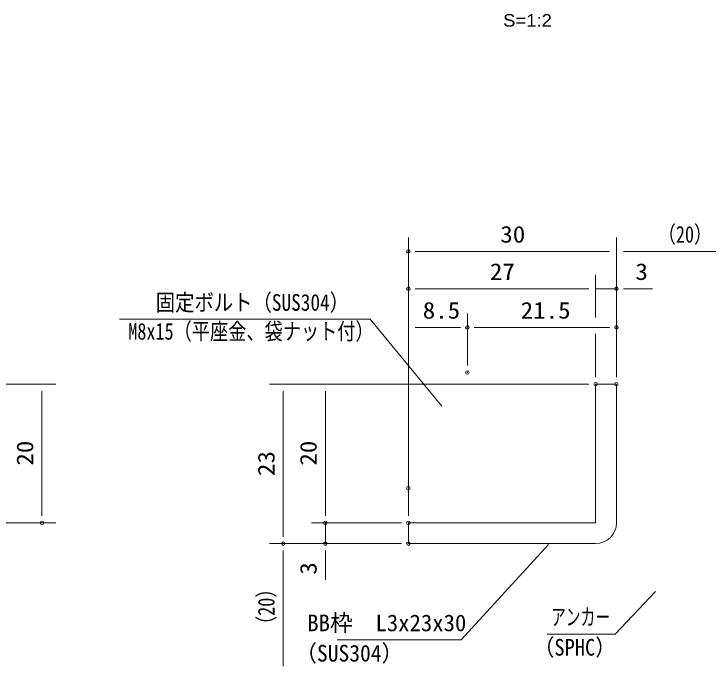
# Model space of a CAD drawing. Units: millimetres, scale not verified, with parts at other scales. Extents: x -1050 to 1050, y -742 to 742.
# Drawn here: x -161 to 340, y -467 to 3 of the extents above; entities that cross this region are included whole.
import ezdxf
from ezdxf.enums import TextEntityAlignment as Align

# ---------------------------------------------------------------- set-up
doc = ezdxf.new("R2010")
doc.units = ezdxf.units.MM
doc.header["$LTSCALE"] = 5
doc.header["$PDMODE"] = 32
doc.header["$PDSIZE"] = 2.5
for name, color, linetype, lineweight in [('0-1_寸法注釈', 2, 'Continuous', 9), ('0-3_DEFPOINTS', 134, 'Continuous', 9), ('0-8_枠', 7, 'Continuous', 9)]:
    doc.layers.add(name, color=color, linetype=linetype, lineweight=lineweight)
doc.styles.add('HG丸ｺﾞｼｯｸM-PRO', font='')
doc.styles.add('ＭＳ ゴシック', font='')
doc.styles.get('HG丸ｺﾞｼｯｸM-PRO').set_extended_font_data('HG丸ｺﾞｼｯｸM-PRO')
doc.styles.get('ＭＳ ゴシック').set_extended_font_data('MS Gothic')

msp = doc.modelspace()

# ---------------------------------------------------------------- linework, layer by layer
at = {"layer": '0-1_寸法注釈'}
for p, q in [((123.93, -358.808), (123.93, -157.974)), ((273.93, -258.808), (273.93, -157.974)), ((273.93, -258.808), (273.93, -157.974)), ((268.93, -167.974), (128.93, -167.974)), ((278.93, -167.974), (365.45, -167.974)), ((258.93, -215.763), (258.93, -184.9)), ((253.93, -194.9), (128.93, -194.9)), ((253.93, -194.9), (248.93, -194.9)), ((258.93, -194.9), (273.93, -194.9)), ((278.93, -194.9), (300.043, -194.9)), ((123.93, -333.808), (123.93, -212.796)), ((166.43, -250.341), (166.43, -212.796)), ((166.43, -250.341), (166.43, -212.796)), ((273.93, -258.808), (273.93, -212.796)), ((128.93, -222.796), (161.43, -222.796)), ((171.43, -222.796), (268.93, -222.796)), ((258.93, -258.808), (258.93, -227.366)), ((-185.45, -263.808), (-130.285, -263.808)), ((253.93, -263.808), (23.705, -263.808)), ((253.93, -263.808), (54.081, -263.808)), ((-140.285, -268.808), (-140.285, -358.808)), ((33.705, -268.808), (33.705, -373.808)), ((64.081, -268.808), (64.081, -358.808)), ((64.081, -358.808), (64.081, -353.808)), ((-185.45, -363.808), (-130.285, -363.808)), ((118.93, -363.808), (54.081, -363.808)), ((118.93, -363.808), (54.081, -363.808)), ((64.081, -363.808), (64.081, -378.808)), ((118.93, -378.808), (23.705, -378.808)), ((118.93, -378.808), (23.705, -378.808)), ((118.93, -378.808), (54.081, -378.808)), ((33.705, -467.197), (33.705, -383.808)), ((64.081, -383.808), (64.081, -404.922))]:
    msp.add_line(p, q, dxfattribs=at)
for points in [[(-84.312, -216.908), (96.332, -216.908), (147.988, -279.646)], [(72.643, -448.289), (162.011, -448.289), (224.883, -379.541)], [(224.059, -444.061), (273.113, -444.061), (302.077, -413.37)]]:
    msp.add_lwpolyline(points, dxfattribs=at)
at = {"layer": '0-3_DEFPOINTS'}
for p in [(123.93, -167.974), (123.93, -194.9), (273.93, -194.9), (166.43, -222.796), (273.93, -222.796), (166.43, -255.341), (258.93, -263.808), (273.93, -263.808), (123.93, -338.808), (123.93, -338.808), (-140.285, -363.808), (64.081, -363.808), (123.93, -363.808), (33.705, -378.808), (64.081, -378.808), (123.93, -378.808)]:
    msp.add_point(p, dxfattribs=at)
at = {"layer": '0-8_枠'}
for p, q in [((258.93, -263.808), (273.93, -263.808)), ((258.93, -363.808), (258.93, -263.808)), ((273.93, -263.808), (273.93, -363.808)), ((123.93, -363.808), (258.93, -363.808)), ((123.93, -363.808), (123.93, -378.808)), ((123.93, -378.808), (258.93, -378.808))]:
    msp.add_line(p, q, dxfattribs=at)
msp.add_arc((258.93, -363.808), 15, 270, 0, dxfattribs=at)

# ---------------------------------------------------------------- texts
at = {"layer": '0-1_寸法注釈', "color": 7}
for s, height, style, width, p in [('S=1:2', 9.054, 'HG丸ｺﾞｼｯｸM-PRO', 1.1, (192.217, -8.547)), ('30', 12.02, 'ＭＳ ゴシック', 1.1, (190.197, -165.287)), ('（20）', 12.02, 'ＭＳ ゴシック', 0.8, (303.675, -165.287)), ('27', 12.02, 'ＭＳ ゴシック', 1.1, (182.697, -192.213)), ('3', 12.02, 'ＭＳ ゴシック', 1.1, (287.62, -192.213)), ('固定ボルト（SUS304）', 12.03, 'ＭＳ ゴシック', 0.85, (-58.218, -214.43)), ('8.5', 12.02, 'ＭＳ ゴシック', 1.1, (134.263, -220.109)), ('21.5', 12.02, 'ＭＳ ゴシック', 1.1, (204.897, -220.109)), ('M8x15（平座金、袋ナット付）', 12.02, 'ＭＳ ゴシック', 0.8, (-78.044, -235.264)), ('アンカー', 12.02, 'ＭＳ ゴシック', 0.65, (226.765, -441.374)), ('（SUS304）', 12.02, 'ＭＳ ゴシック', 0.95, (42.418, -467.484)), ('（SPHC）', 12.03, 'ＭＳ ゴシック', 0.9, (214.404, -463.227))]:
    msp.add_text(s, height=height, dxfattribs=dict(at, style=style, width=width)).set_placement(p, align=Align.BOTTOM_LEFT)
at = {"layer": '0-1_寸法注釈', "color": 7, "style": 'ＭＳ ゴシック'}
for s, width, p in [('20', 1.1, (-142.972, -322.542)), ('20', 1.1, (61.394, -322.542)), ('23', 1.1, (31.017, -330.042)), ('3', 1.1, (61.394, -401.232)), ('（20）', 0.8, (31.017, -444.017))]:
    msp.add_text(s, height=12.02, rotation=90, dxfattribs=dict(at, width=width)).set_placement(p, align=Align.BOTTOM_LEFT)
msp.add_text('BB枠\u3000L3x23x30', height=12.03, dxfattribs=at).set_placement((51.036, -445.602), align=Align.BOTTOM_LEFT)

doc.saveas('drawing.dxf')
